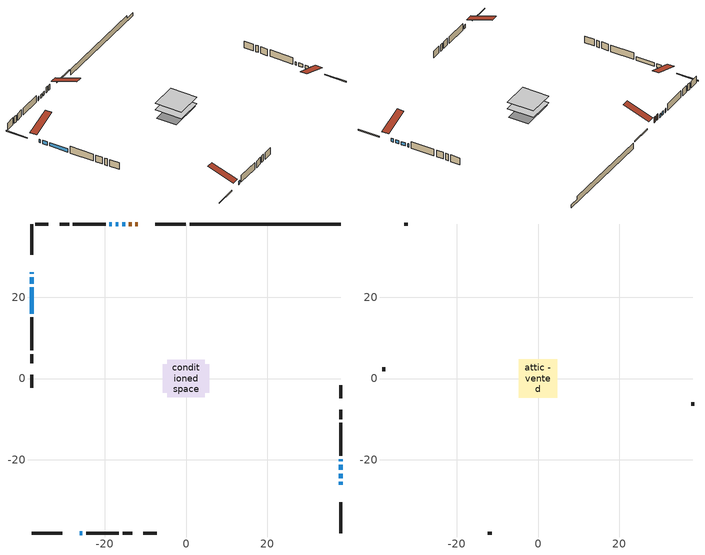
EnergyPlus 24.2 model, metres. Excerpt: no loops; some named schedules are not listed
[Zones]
conditioned space
 floor adiabatic (AdiabaticFloorConstruction): -4.66,-4.66 -4.66,4.66 4.66,4.66 4.66,-4.66 z1
 floor foundation (Slab1 construction): -5.79,-3.5 -5.79,3.5 5.79,3.5 5.79,-3.5 z-1.13
 wall outside (RimJoist1 construction): -0.03,38.08 -7.62,38.08 / -38.08,-38.08 -30.5,-38.08 / -38.08,38.08 -38.08,30.5 / 38.08,-38.08 38.08,-30.5 z1:1.3
 wall outside (AdiabaticWallConstruction 1): -11.88,38.08 -12.5,38.08 / -13.43,38.08 -14.06,38.08 z1:3.03
 wall outside (AdiabaticWallConstruction): -38.08,26.24 -38.08,25.83 / -38.08,24.9 -38.08,23.37 / -14.98,38.08 -15.75,38.08 / 38.08,-26.24 38.08,-25.47 / -26.24,-38.08 -25.55,-38.08 / -38.08,22.45 -38.08,15.97 / -16.67,38.08 -17.36,38.08 / -18.29,38.08 -18.86,38.08 / 38.08,-24.55 38.08,-23.47 / 38.08,-22.54 38.08,-21.27 / 38.08,-20.34 38.08,-19.93 z1:2.22
 wall outside (Wall1 construction): -19.79,38.08 -27.88,38.08 / -24.63,-38.08 -16.54,-38.08 / -38.08,15.04 -38.08,6.95 / 38.08,-19.01 38.08,-10.92 z1:3.44
 wall outside (Wall2 construction): -28.81,38.08 -31.13,38.08 / -15.61,-38.08 -13.29,-38.08 / -38.08,6.02 -38.08,3.7 / 38.08,-9.99 38.08,-7.67 z1:3.44
 wall outside (Wall4 construction): -33.91,38.08 -37.15,38.08 / -10.5,-38.08 -7.26,-38.08 / -38.08,0.92 -38.08,-2.33 / 38.08,-4.88 38.08,-1.64 z1:3.44
 wall foundation (FoundationWall1 construction): 0.9,38.08,-1.13 0.9,38.08,1 34.37,38.08,1 34.37,38.08,0 38.08,38.08,0 38.08,38.08,-1.13
 window (WindowConstruction 6): -38.08,26.24 -38.08,25.83 z1:2.22
 window (WindowConstruction 8): -38.08,24.9 -38.08,23.38 z1:2.22
 window (WindowConstruction 9): -14.99,38.08 -15.75,38.08 z1:2.22
 window (WindowConstruction 10): 38.08,-26.24 38.08,-25.47 z1:2.22
 window (WindowConstruction): -26.24,-38.08 -25.55,-38.08 z1:2.22
 window (WindowConstruction 1): -38.08,22.45 -38.08,15.97 z1:2.22
 window (WindowConstruction 2): -16.68,38.08 -17.36,38.08 z1:2.22
 window (WindowConstruction 3): -18.29,38.08 -18.86,38.08 z1:2.22
 window (WindowConstruction 4): 38.08,-24.54 38.08,-23.47 z1:2.22
 window (WindowConstruction 5): 38.08,-22.54 38.08,-21.27 z1:2.22
 window (WindowConstruction 7): 38.08,-20.34 38.08,-19.94 z1:2.22
 door (Door): -11.88,38.08 -12.5,38.08 z1:3.03
 door (Door 1): -13.43,38.08 -14.06,38.08 z1:3.03
 ceiling adiabatic (AdiabaticFloorConstruction): 4.66,-4.66 4.66,4.66 -4.66,4.66 -4.66,-4.66 z1
attic - vented
 floor to conditioned space (Floor1 construction Reversed): -4.69,-4.69 -4.69,4.69 4.69,4.69 4.69,-4.69 z3.44
 wall outside (Wall3 construction): -32.06,38.08 -32.99,38.08 / -12.36,-38.08 -11.43,-38.08 / -38.08,2.77 -38.08,1.84 / 38.08,-6.74 38.08,-5.81 z1:3.44
 roof outside (Roof1 construction): -10.95,38.08,3.44 -10.95,28.95,6.48 -8.54,28.95,6.48 -8.54,38.08,3.44; -27.16,-38.08,3.44 -27.16,-28.95,6.48 -29.57,-28.95,6.48 -29.57,-38.08,3.44; -38.08,27.16,3.44 -28.95,27.16,6.48 -28.95,29.57,6.48 -38.08,29.57,3.44; 38.08,-27.16,3.44 28.95,-27.16,6.48 28.95,-29.57,6.48 38.08,-29.57,3.44
[Building]
Building 1: Terrain=Suburbs
[Site:Location]
Windsor AP_ON: Latitude {deg}=42.28; Longitude {deg}=-82.96; Time Zone {hr}=-5; Elevation {m}=190; Keep Site Location Information=Yes
[Site:GroundTemperature:Shallow]
6.34957, 4.46684, 4.31606, 5.20952, 8.79623, 12.3662, 15.4612, 17.4219, 17.5884, 15.9938, 12.9777, 9.51722
[Site:WaterMainsTemperature]
Calculation Method=Schedule; Temperature Schedule=mains temperature schedule
[Material] Roughness=Rough; Thermal Absorptance=0.9
Name | Thickness {m} | Conductivity {W/m-K} | Density {kg/m3} | Specific Heat {J/kg-K} | Solar Absorptance | Visible Absorptance
asphalt or fiberglass shingles | 0.00635 | 0.162714 | 1121.4 | 1465.45 | 0.4 | 0.4
ceiling loosefill ins | 0.0846667 | 0.0480833 | 16.02 | 1046.75 | 0.7 | 0.7
ceiling stud and cavity | 0.1397 | 0.0871837 | 65.682 | 1177.47 | 0.7 | 0.7
concrete 4.0 in. | 0.1016 | 1.803125 | 2242.8 | 837.4 | 0.7 | 0.7
concrete 8.0 in. | 0.2032 | 1.803125 | 2242.8 | 837.4 | 0.7 | 0.7
door material | 0.04445 | 0.053851 | 512.64 | 1214.23 | 0.7 | 0.7
exterior vertical ins | 0.041904 | 0.029427 | 32.04 | 1214.23 | 0.7 | 0.7
floor covering | 0.0127 | 0.0433444 | 54.468 | 1339.84 | 0.6 | 0.6
floor rigid ins; wall rigid ins | 0.512978 | 0.029427 | 32.04 | 1214.23 | 0.7 | 0.7
floor stud and cavity | 0.1397 | 1.75129 | 37.0049 | 1207.88 | 0.7 | 0.7
furniture material conditioned space 1 | 0.1524 | 0.115458 | 640.8 | 1214.23 | 0.6 | 0.6
gypsum board | 0.0127 | 0.160291 | 801 | 837.4 | 0.6 | 0.6
gypsum board 1 | 0.0127 | 0.160291 | 801 | 837.4 | 0.7 | 0.7
osb sheathing 0.5 in. | 0.0127 | 0.115458 | 512.64 | 1214.23 | 0.7 | 0.7
osb sheathing 0.75 in. | 0.01905 | 0.115458 | 512.64 | 1214.23 | 0.7 | 0.7
osb sheathing 2.0 in. | 0.0508 | 0.115458 | 512.64 | 1214.23 | 0.7 | 0.7
rim joist stud and cavity | 0.0508 | 0.0293316 | 125.044 | 1163.47 | 0.6 | 0.6
wall stud and cavity | 0.1397 | 0.09367 | 139.0536 | 1170.24 | 0.7 | 0.7
wall stud and cavity 1 | 0.1397 | 0.107651 | 139.0536 | 1170.24 | 0.7 | 0.7
wall stud and cavity 2 | 0.0889 | 6.9971 | 50.32683 | 1063.81 | 0.6 | 0.6
wall stud and cavity 3 | 0.1397 | 0.0920335 | 139.0536 | 1170.24 | 0.7 | 0.7
wall stud and cavity 4 | 0.0889 | 0.380278 | 52.3479 | 1209.89 | 0.7 | 0.7
wall stud and cavity 5 | 0.0889 | 0.391764 | 83.0341 | 1211.67 | 0.7 | 0.7
wood siding | 0.0254 | 0.102417 | 544.68 | 1172.36 | 0.4 | 0.4
wood siding 1 | 0.00254 | 0.102417 | 544.68 | 1172.36 | 0.4 | 0.4
wood siding 2; wood siding 3; wood siding 4 | 0.0254 | 0.102417 | 544.68 | 1172.36 | 0.7 | 0.7
[WindowMaterial:SimpleGlazingSystem]
Name | U-Factor {W/m2-K} | Solar Heat Gain Coefficient
WindowMaterial | 2.941204 | 0.48
WindowMaterial 1 | 2.77768 | 0.62
WindowMaterial 2 | 2.89408 | 0.5
WindowMaterial 3 | 2.89351 | 0.52
WindowMaterial 4 | 2.87931 | 0.54
WindowMaterial 5 | 2.89181 | 0.56
WindowMaterial 6 | 2.92303 | 0.49
[Construction]
AdiabaticFloorConstruction: floor stud and cavity, floor rigid ins, osb sheathing 0.75 in., floor covering
AdiabaticWallConstruction: wood siding 3, wall rigid ins, wall stud and cavity 4, gypsum board
AdiabaticWallConstruction 1: wood siding 4, wall rigid ins, wall stud and cavity 4, gypsum board
Door; Door 1: door material
Floor1 construction Reversed: gypsum board, ceiling stud and cavity, ceiling loosefill ins
FoundationWall1 construction: concrete 8.0 in., gypsum board 1
furniture construction conditioned space 1: furniture material conditioned space 1
PartitionWallConstruction: gypsum board, wall stud and cavity 5, gypsum board
RimJoist1 construction: wood siding 2, osb sheathing 2.0 in., rim joist stud and cavity
Roof1 construction: asphalt or fiberglass shingles
Slab1 construction: concrete 4.0 in.
Wall1 construction: wood siding, osb sheathing 0.5 in., wall stud and cavity, gypsum board
Wall2 construction: wood siding, osb sheathing 0.5 in., wall stud and cavity 1, gypsum board
Wall3 construction: wood siding 1, wall stud and cavity 2
Wall4 construction: wood siding, osb sheathing 0.5 in., wall stud and cavity 3, gypsum board
WindowConstruction; WindowConstruction 2: WindowMaterial
WindowConstruction 1: WindowMaterial 1
WindowConstruction 10; WindowConstruction 8; WindowConstruction 9: WindowMaterial 6
WindowConstruction 3: WindowMaterial 2
WindowConstruction 4: WindowMaterial 3
WindowConstruction 5: WindowMaterial 4
WindowConstruction 6; WindowConstruction 7: WindowMaterial 5
[Zone] Multiplier=1; Part of Total Floor Area=Yes
Name | Volume {m3}
attic - vented | 43.4565
conditioned space | 412.7
[Space]
Name | Zone | Volume {m3}
attic - vented 1 | attic - vented | 43.4565
conditioned space 1 | conditioned space | 412.7
[ZoneInfiltration:EffectiveLeakageArea]
infil attic - vented 1: Zone or Space=attic - vented 1; Schedule=Always On Discrete; Effective Air Leakage Area {cm2}=3908; Stack Coefficient=0.000381267; Wind Coefficient=1.31927e-05
[ZoneMixing]
whole house fan mix: Zone or Space=attic - vented; Schedule=Always On Continuous; Design Flow Rate Calculation Method=Flow/Zone; Design Flow Rate {m3/s}=0; Source Zone or Space=conditioned space
[SurfaceProperty:ExposedFoundationPerimeter]
Slab1: Exposed Perimeter Calculation Method=TotalExposedPerimeter; Total Exposed Perimeter {m}=37.187
[InternalMass] Zone or ZoneList=conditioned space; Space or SpaceList=conditioned space 1
Name | Construction | Surface Area {m2}
furniture mass conditioned space 1 | furniture construction conditioned space 1 | 67.28
partition wall mass | PartitionWallConstruction | 168.2
[Lights]
interior lighting: Zone or ZoneList or Space or SpaceList=conditioned space 1; Schedule=interior lighting schedule; Design Level Calculation Method=LightingLevel; Lighting Level {W}=343.2; Return Air Fraction=0; Fraction Radiant=0.6; Fraction Visible=0.2; Fraction Replaceable=1
[People]
occupants: Zone or ZoneList or Space or SpaceList=conditioned space 1; Number of People Schedule=occupants schedule; Number of People Calculation Method=People; Number of People=3; Fraction Radiant=0.314171; Sensible Heat Fraction=0.56303; Activity Level Schedule=occupants activity schedule; Carbon Dioxide Generation Rate {m3/s-W}=0; Enable ASHRAE 55 Comfort Warnings=No; Mean Radiant Temperature Calculation Type=EnclosureAveraged
[ElectricEquipment] Zone or ZoneList or Space or SpaceList=conditioned space 1; Design Level Calculation Method=EquipmentLevel
Name | Schedule | Design Level {W} | Fraction Latent | Fraction Radiant | Fraction Lost
clothes dryer | clothes dryer schedule | 140.772 | 0.015 | 0.081 | 0.85
clothes washer | clothes washer schedule | 32.1985 | 0.03 | 0.162 | 0.7
cooking range | cooking range schedule | 215.147 | 0.08 | 0.432 | 0.2
dishwasher | dishwasher schedule | 66.8632 | 0.3 | 0.18 | 0.4
fridge | fridge schedule | 72.9452 | 0 | 0.6 | 0
mech vent bath fan 0 | mech vent bath fan 0 schedule | 50.2 | 0 | 0 | 1
mech vent bath fan 1 | mech vent bath fan 1 schedule | 50.2 | 0 | 0 | 1
mech vent house fan | mech vent house fan schedule | 0 | 0 | 0 | 1
mech vent house fan cfis | mech vent house fan cfis schedule | 0 | 0 | 0 | 0
mech vent range fan 0 | mech vent range fan 0 schedule | 57 | 0 | 0 | 1
misc plug loads | misc plug loads schedule | 494.7 | 0.045 | 0.513 | 0.1
whole house fan | Always On Discrete | 0 | 0 | 0 | 1
[OtherEquipment] Zone or ZoneList or Space or SpaceList=conditioned space 1; Design Level Calculation Method=EquipmentLevel
Name | Fuel Type | Schedule | Design Level {W} | Fraction Latent | Fraction Radiant | Fraction Lost
clothes dryer 1 | Electricity | clothes dryer schedule | 0 | 0.015 | 0.081 | 0.85
cooking range 1 | Electricity | cooking range schedule | 0 | 0.08 | 0.432 | 0.2
general water use latent | None | general water use schedule | 62.594 | 1 | 0 | 0
general water use sensible | None | general water use schedule | -61.6891 | 0 | 0.6 | 0
mech vent house fan latent load | None | Always On Discrete | 0 | 1 | 0 | 0
mech vent house fan sensible load | None | Always On Discrete | 0 | 0 | 0 | 0
water heater energy adjustment1 | NaturalGas | Always On Discrete | 0.01 | 0 | 0 | 1
[ZoneInfiltration:DesignFlowRate] Zone or ZoneList or Space or SpaceList=conditioned space 1; Schedule=Always On Discrete; Design Flow Rate Calculation Method=Flow/Zone; Design Flow Rate {m3/s}=0
infil flow; natural vent flow; whole house fan flow
[AvailabilityManager:Scheduled]
central ac and furnace airloop Availability Manager: Schedule=Always On Discrete
[Foundation:Kiva]
Foundation Kiva 1: Initial Indoor Air Temperature {C}=18; Wall Height Above Grade {m}=1.00002; Wall Depth Below Slab {m}=0.2032; Custom Block Material Name 1=exterior vertical ins; Custom Block Depth 1 {m}=2.13; Custom Block X Position 1 {m}=0.2159; Custom Block Z Position 1 {m}=0
[Foundation:Kiva:Settings]
Soil Conductivity {W/m-K}=0.849921; Soil Density {kg/m3}=1842.3; Soil Specific Heat {J/kg-K}=418.7; Ground Solar Absorptivity=0.9; Ground Thermal Absorptivity=0.9; Ground Surface Roughness {m}=0.03; Far-Field Width {m}=40; Deep-Ground Boundary Condition=ZeroFlux; Deep-Ground Depth {m}=40; Minimum Cell Dimension {m}=0.2; Maximum Cell Growth Coefficient=3; Simulation Timestep=Timestep
[Exterior:Lights]
exterior lighting: Schedule=exterior lighting schedule; Design Level {W}=75.6
[EnergyManagementSystem:GlobalVariable]
central_ac_and_furnace_airloop_Fan_RTF
infil_program_Qfan
infil_program_Qinf
natural_vent_program_Qnv
natural_vent_program_Qwhf
[EnergyManagementSystem:Sensor]
Name | Output:Variable or Output:Meter Index Key | Output:Variable or Output:Meter
airflow_gain | infil flow | Infiltration Sensible Heat Gain Energy
airflow_gain_1 | natural vent flow | Infiltration Sensible Heat Gain Energy
airflow_gain_2 | whole house fan flow | Infiltration Sensible Heat Gain Energy
airflow_loss | infil flow | Infiltration Sensible Heat Loss Energy
airflow_loss_1 | natural vent flow | Infiltration Sensible Heat Loss Energy
airflow_loss_2 | whole house fan flow | Infiltration Sensible Heat Loss Energy
clg_load_cond |  | Cooling:EnergyTransfer:Zone:CONDITIONED SPACE
clg_sp_s; clg_sp_s_1 | cooling setpoint | Schedule Value
clothes_dryer_exhaust_0_sch_s | clothes dryer exhaust 0 schedule | Schedule Value
cool_season | cooling season schedule | Schedule Value
htg_load_cond |  | Heating:EnergyTransfer:Zone:CONDITIONED SPACE
htg_sp_s; htg_sp_s_1 | heating setpoint | Schedule Value
ig_ee_conv | clothes dryer | Electric Equipment Convective Heating Energy
ig_ee_conv_2 | cooking range | Electric Equipment Convective Heating Energy
ig_ee_conv_4 | fridge | Electric Equipment Convective Heating Energy
ig_ee_conv_5 | misc plug loads | Electric Equipment Convective Heating Energy
ig_ee_conv_6 | whole house fan | Electric Equipment Convective Heating Energy
ig_ee_rad | clothes dryer | Electric Equipment Radiant Heating Energy
ig_ee_rad_2 | cooking range | Electric Equipment Radiant Heating Energy
ig_ee_rad_4 | fridge | Electric Equipment Radiant Heating Energy
ig_ee_rad_5 | misc plug loads | Electric Equipment Radiant Heating Energy
ig_ee_rad_6 | whole house fan | Electric Equipment Radiant Heating Energy
ig_lgt_conv | interior lighting | Lights Convective Heating Energy
ig_lgt_rad | interior lighting | Lights Radiant Heating Energy
ig_lgt_vis | interior lighting | Lights Visible Radiation Heating Energy
ig_oe_conv | clothes dryer 1 | Other Equipment Convective Heating Energy
ig_oe_conv_1 | cooking range 1 | Other Equipment Convective Heating Energy
ig_oe_conv_2 | general water use latent | Other Equipment Convective Heating Energy
ig_oe_conv_3 | general water use sensible | Other Equipment Convective Heating Energy
ig_oe_conv_4 | water heater energy adjustment1 | Other Equipment Convective Heating Energy
ig_oe_rad | clothes dryer 1 | Other Equipment Radiant Heating Energy
ig_oe_rad_1 | cooking range 1 | Other Equipment Radiant Heating Energy
ig_oe_rad_2 | general water use latent | Other Equipment Radiant Heating Energy
ig_oe_rad_3 | general water use sensible | Other Equipment Radiant Heating Energy
ig_oe_rad_4 | water heater energy adjustment1 | Other Equipment Radiant Heating Energy
ig_ppl_conv | occupants | People Convective Heating Energy
ig_ppl_rad | occupants | People Radiant Heating Energy
im_conv | furniture mass conditioned space 1 | Surface Inside Face Convection Heat Gain Energy
im_conv_1 | partition wall mass | Surface Inside Face Convection Heat Gain Energy
im_ig | furniture mass conditioned space 1 | Surface Inside Face Internal Gains Radiation Heat Gain Energy
im_ig_1 | partition wall mass | Surface Inside Face Internal Gains Radiation Heat Gain Energy
im_lgt | furniture mass conditioned space 1 | Surface Inside Face Lights Radiation Heat Gain Energy
im_lgt_1 | partition wall mass | Surface Inside Face Lights Radiation Heat Gain Energy
im_sol | furniture mass conditioned space 1 | Surface Inside Face Solar Radiation Heat Gain Energy
im_sol_1 | partition wall mass | Surface Inside Face Solar Radiation Heat Gain Energy
im_surf | furniture mass conditioned space 1 | Surface Inside Face Net Surface Thermal Radiation Heat Gain Energy
im_surf_1 | partition wall mass | Surface Inside Face Net Surface Thermal Radiation Heat Gain Energy
mech_vent_bath_fan_0_sch_s | mech vent bath fan 0 schedule | Schedule Value
mech_vent_bath_fan_1_sch_s | mech vent bath fan 1 schedule | Schedule Value
mech_vent_range_fan_0_sch_s | mech vent range fan 0 schedule | Schedule Value
mv_conv | mech vent bath fan 0 | Electric Equipment Convective Heating Energy
mv_conv_1 | mech vent bath fan 1 | Electric Equipment Convective Heating Energy
mv_conv_2 | mech vent house fan | Electric Equipment Convective Heating Energy
mv_conv_3 | mech vent house fan cfis | Electric Equipment Convective Heating Energy
mv_conv_4 | mech vent range fan 0 | Electric Equipment Convective Heating Energy
mv_conv_5 | mech vent house fan latent load | Other Equipment Convective Heating Energy
mv_conv_6 | mech vent house fan sensible load | Other Equipment Convective Heating Energy
mv_rad | mech vent bath fan 0 | Electric Equipment Radiant Heating Energy
mv_rad_1 | mech vent bath fan 1 | Electric Equipment Radiant Heating Energy
mv_rad_2 | mech vent house fan | Electric Equipment Radiant Heating Energy
mv_rad_3 | mech vent house fan cfis | Electric Equipment Radiant Heating Energy
mv_rad_4 | mech vent range fan 0 | Electric Equipment Radiant Heating Energy
mv_rad_5 | mech vent house fan latent load | Other Equipment Radiant Heating Energy
mv_rad_6 | mech vent house fan sensible load | Other Equipment Radiant Heating Energy
natural_vent_s | natural vent schedule | Schedule Value
out_pb_s |  | Site Outdoor Air Barometric Pressure
out_wt_s |  | Site Outdoor Air Humidity Ratio
site_vw_s |  | Site Wind Speed
ss_back_out | Window1 | Surface Window Shortwave from Zone Back Out Window Heat Transfer Rate
ss_back_out_1 | Window10 | Surface Window Shortwave from Zone Back Out Window Heat Transfer Rate
ss_back_out_10 | Window9 | Surface Window Shortwave from Zone Back Out Window Heat Transfer Rate
ss_back_out_2 | Window12 | Surface Window Shortwave from Zone Back Out Window Heat Transfer Rate
ss_back_out_3 | Window13 | Surface Window Shortwave from Zone Back Out Window Heat Transfer Rate
ss_back_out_4 | Window2 | Surface Window Shortwave from Zone Back Out Window Heat Transfer Rate
ss_back_out_5 | Window3 | Surface Window Shortwave from Zone Back Out Window Heat Transfer Rate
ss_back_out_6 | Window5 | Surface Window Shortwave from Zone Back Out Window Heat Transfer Rate
ss_back_out_7 | Window6 | Surface Window Shortwave from Zone Back Out Window Heat Transfer Rate
ss_back_out_8 | Window7 | Surface Window Shortwave from Zone Back Out Window Heat Transfer Rate
ss_back_out_9 | Window8 | Surface Window Shortwave from Zone Back Out Window Heat Transfer Rate
ss_conv | Door1 | Surface Inside Face Convection Heat Gain Energy
ss_conv_1 | Door2 | Surface Inside Face Convection Heat Gain Energy
ss_conv_10 | Window7 | Surface Inside Face Convection Heat Gain Energy
ss_conv_11 | Window8 | Surface Inside Face Convection Heat Gain Energy
ss_conv_12 | Window9 | Surface Inside Face Convection Heat Gain Energy
ss_conv_2 | Window1 | Surface Inside Face Convection Heat Gain Energy
ss_conv_3 | Window10 | Surface Inside Face Convection Heat Gain Energy
ss_conv_4 | Window12 | Surface Inside Face Convection Heat Gain Energy
ss_conv_5 | Window13 | Surface Inside Face Convection Heat Gain Energy
ss_conv_6 | Window2 | Surface Inside Face Convection Heat Gain Energy
ss_conv_7 | Window3 | Surface Inside Face Convection Heat Gain Energy
ss_conv_8 | Window5 | Surface Inside Face Convection Heat Gain Energy
ss_conv_9 | Window6 | Surface Inside Face Convection Heat Gain Energy
ss_ig | Door1 | Surface Inside Face Internal Gains Radiation Heat Gain Energy
ss_ig_1 | Door2 | Surface Inside Face Internal Gains Radiation Heat Gain Energy
ss_ig_10 | Window7 | Surface Inside Face Internal Gains Radiation Heat Gain Energy
ss_ig_11 | Window8 | Surface Inside Face Internal Gains Radiation Heat Gain Energy
ss_ig_12 | Window9 | Surface Inside Face Internal Gains Radiation Heat Gain Energy
ss_ig_2 | Window1 | Surface Inside Face Internal Gains Radiation Heat Gain Energy
ss_ig_3 | Window10 | Surface Inside Face Internal Gains Radiation Heat Gain Energy
ss_ig_4 | Window12 | Surface Inside Face Internal Gains Radiation Heat Gain Energy
ss_ig_5 | Window13 | Surface Inside Face Internal Gains Radiation Heat Gain Energy
ss_ig_6 | Window2 | Surface Inside Face Internal Gains Radiation Heat Gain Energy
ss_ig_7 | Window3 | Surface Inside Face Internal Gains Radiation Heat Gain Energy
ss_ig_8 | Window5 | Surface Inside Face Internal Gains Radiation Heat Gain Energy
ss_ig_9 | Window6 | Surface Inside Face Internal Gains Radiation Heat Gain Energy
ss_lgt | Door1 | Surface Inside Face Lights Radiation Heat Gain Energy
ss_lgt_1 | Door2 | Surface Inside Face Lights Radiation Heat Gain Energy
ss_sol | Door1 | Surface Inside Face Solar Radiation Heat Gain Energy
ss_sol_1 | Door2 | Surface Inside Face Solar Radiation Heat Gain Energy
ss_surf | Door1 | Surface Inside Face Net Surface Thermal Radiation Heat Gain Energy
ss_surf_1 | Door2 | Surface Inside Face Net Surface Thermal Radiation Heat Gain Energy
ss_surf_10 | Window7 | Surface Inside Face Net Surface Thermal Radiation Heat Gain Energy
ss_surf_11 | Window8 | Surface Inside Face Net Surface Thermal Radiation Heat Gain Energy
ss_surf_12 | Window9 | Surface Inside Face Net Surface Thermal Radiation Heat Gain Energy
ss_surf_2 | Window1 | Surface Inside Face Net Surface Thermal Radiation Heat Gain Energy
ss_surf_3 | Window10 | Surface Inside Face Net Surface Thermal Radiation Heat Gain Energy
ss_surf_4 | Window12 | Surface Inside Face Net Surface Thermal Radiation Heat Gain Energy
ss_surf_5 | Window13 | Surface Inside Face Net Surface Thermal Radiation Heat Gain Energy
ss_surf_6 | Window2 | Surface Inside Face Net Surface Thermal Radiation Heat Gain Energy
ss_surf_7 | Window3 | Surface Inside Face Net Surface Thermal Radiation Heat Gain Energy
ss_surf_8 | Window5 | Surface Inside Face Net Surface Thermal Radiation Heat Gain Energy
ss_surf_9 | Window6 | Surface Inside Face Net Surface Thermal Radiation Heat Gain Energy
ss_trans_in | Window1 | Surface Window Transmitted Solar Radiation Rate
ss_trans_in_1 | Window10 | Surface Window Transmitted Solar Radiation Rate
ss_trans_in_10 | Window9 | Surface Window Transmitted Solar Radiation Rate
ss_trans_in_2 | Window12 | Surface Window Transmitted Solar Radiation Rate
ss_trans_in_3 | Window13 | Surface Window Transmitted Solar Radiation Rate
ss_trans_in_4 | Window2 | Surface Window Transmitted Solar Radiation Rate
ss_trans_in_5 | Window3 | Surface Window Transmitted Solar Radiation Rate
ss_trans_in_6 | Window5 | Surface Window Transmitted Solar Radiation Rate
ss_trans_in_7 | Window6 | Surface Window Transmitted Solar Radiation Rate
ss_trans_in_8 | Window7 | Surface Window Transmitted Solar Radiation Rate
ss_trans_in_9 | Window8 | Surface Window Transmitted Solar Radiation Rate
ss_trans_out | Window1 | Surface Inside Face Initial Transmitted Diffuse Transmitted Out Window Solar Radiation Rate
ss_trans_out_1 | Window10 | Surface Inside Face Initial Transmitted Diffuse Transmitted Out Window Solar Radiation Rate
ss_trans_out_10 | Window9 | Surface Inside Face Initial Transmitted Diffuse Transmitted Out Window Solar Radiation Rate
ss_trans_out_2 | Window12 | Surface Inside Face Initial Transmitted Diffuse Transmitted Out Window Solar Radiation Rate
ss_trans_out_3 | Window13 | Surface Inside Face Initial Transmitted Diffuse Transmitted Out Window Solar Radiation Rate
ss_trans_out_4 | Window2 | Surface Inside Face Initial Transmitted Diffuse Transmitted Out Window Solar Radiation Rate
ss_trans_out_5 | Window3 | Surface Inside Face Initial Transmitted Diffuse Transmitted Out Window Solar Radiation Rate
ss_trans_out_6 | Window5 | Surface Inside Face Initial Transmitted Diffuse Transmitted Out Window Solar Radiation Rate
ss_trans_out_7 | Window6 | Surface Inside Face Initial Transmitted Diffuse Transmitted Out Window Solar Radiation Rate
ss_trans_out_8 | Window7 | Surface Inside Face Initial Transmitted Diffuse Transmitted Out Window Solar Radiation Rate
ss_trans_out_9 | Window8 | Surface Inside Face Initial Transmitted Diffuse Transmitted Out Window Solar Radiation Rate
s_conv | Floor1 | Surface Inside Face Convection Heat Gain Energy
s_conv_1 | FoundationWall1 | Surface Inside Face Convection Heat Gain Energy
s_conv_10 | Wall1:180 | Surface Inside Face Convection Heat Gain Energy
s_conv_11 | Wall1:270 | Surface Inside Face Convection Heat Gain Energy
s_conv_12 | Wall1:90 | Surface Inside Face Convection Heat Gain Energy
s_conv_13 | Wall2:0 | Surface Inside Face Convection Heat Gain Energy
s_conv_14 | Wall2:180 | Surface Inside Face Convection Heat Gain Energy
s_conv_15 | Wall2:270 | Surface Inside Face Convection Heat Gain Energy
s_conv_16 | Wall2:90 | Surface Inside Face Convection Heat Gain Energy
s_conv_17 | Wall4:0 | Surface Inside Face Convection Heat Gain Energy
s_conv_18 | Wall4:180 | Surface Inside Face Convection Heat Gain Energy
s_conv_19 | Wall4:270 | Surface Inside Face Convection Heat Gain Energy
s_conv_2 | inferred conditioned ceiling | Surface Inside Face Convection Heat Gain Energy
s_conv_20 | Wall4:90 | Surface Inside Face Convection Heat Gain Energy
s_conv_3 | inferred conditioned floor | Surface Inside Face Convection Heat Gain Energy
s_conv_4 | RimJoist1:0 | Surface Inside Face Convection Heat Gain Energy
s_conv_5 | RimJoist1:180 | Surface Inside Face Convection Heat Gain Energy
s_conv_6 | RimJoist1:270 | Surface Inside Face Convection Heat Gain Energy
s_conv_7 | RimJoist1:90 | Surface Inside Face Convection Heat Gain Energy
s_conv_8 | Slab1 | Surface Inside Face Convection Heat Gain Energy
s_conv_9 | Wall1:0 | Surface Inside Face Convection Heat Gain Energy
s_ig | Floor1 | Surface Inside Face Internal Gains Radiation Heat Gain Energy
s_ig_1 | FoundationWall1 | Surface Inside Face Internal Gains Radiation Heat Gain Energy
